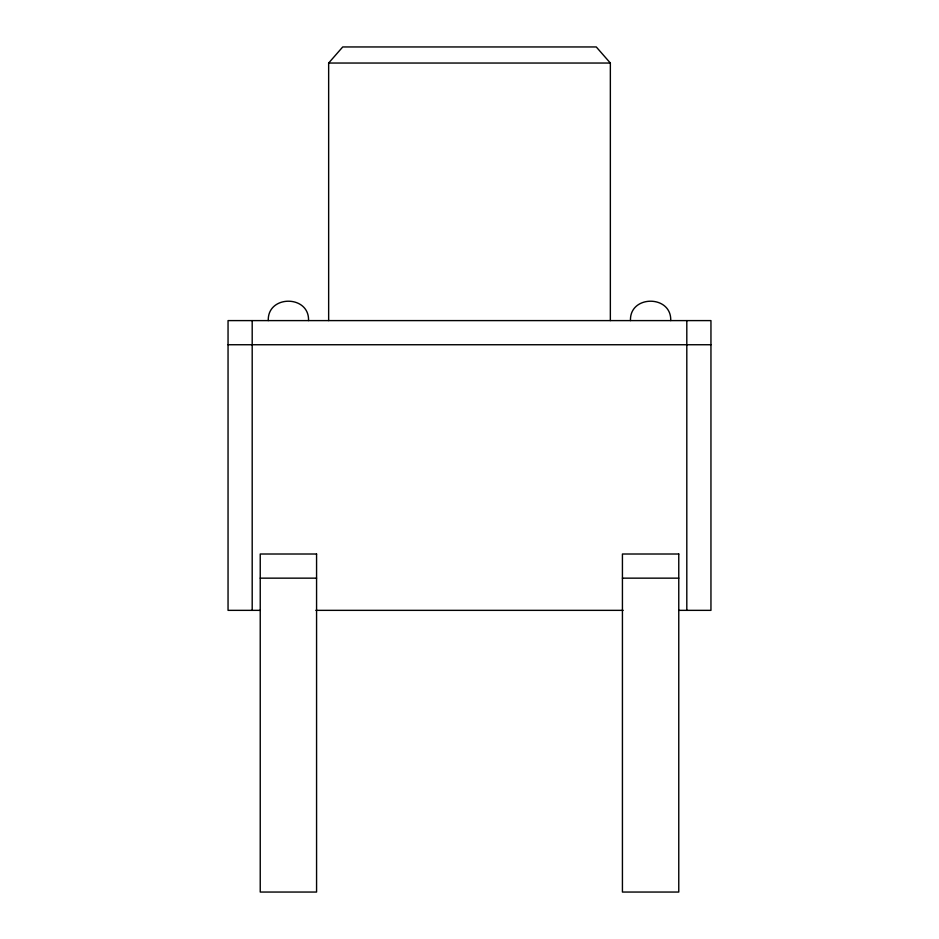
<?xml version="1.0" encoding="UTF-8"?>
<svg xmlns="http://www.w3.org/2000/svg" width="939" height="939" viewBox="0 0 939 939"><rect width="100%" height="100%" fill="white"/><g stroke="black" fill="none" stroke-linecap="round" stroke-linejoin="round"><path stroke-width="1.41" d="M268.284 320.598C267.31 294.752 309.506 294.752 308.532 320.598M630.468 320.598C629.494 294.752 671.69 294.752 670.716 320.598M328.65 320.598L328.65 63.042L342.735 46.95L596.265 46.95L610.35 63.042L610.35 320.598M328.65 63.042L610.35 63.042M228.048 344.742L710.952 344.742M260.232 578.154L316.572 578.154M622.428 578.154L678.768 578.154M260.232 610.35L228.048 610.35L228.048 320.598L710.952 320.598L710.952 610.35L678.768 610.35M315.844 610.35L623.156 610.35M686.808 320.598L686.808 610.35M252.192 320.598L252.192 610.35M316.572 554.01L260.232 554.01L260.232 892.05L316.572 892.05L316.572 554.01M678.768 554.01L622.428 554.01L622.428 892.05L678.768 892.05L678.768 554.01"/></g></svg>
